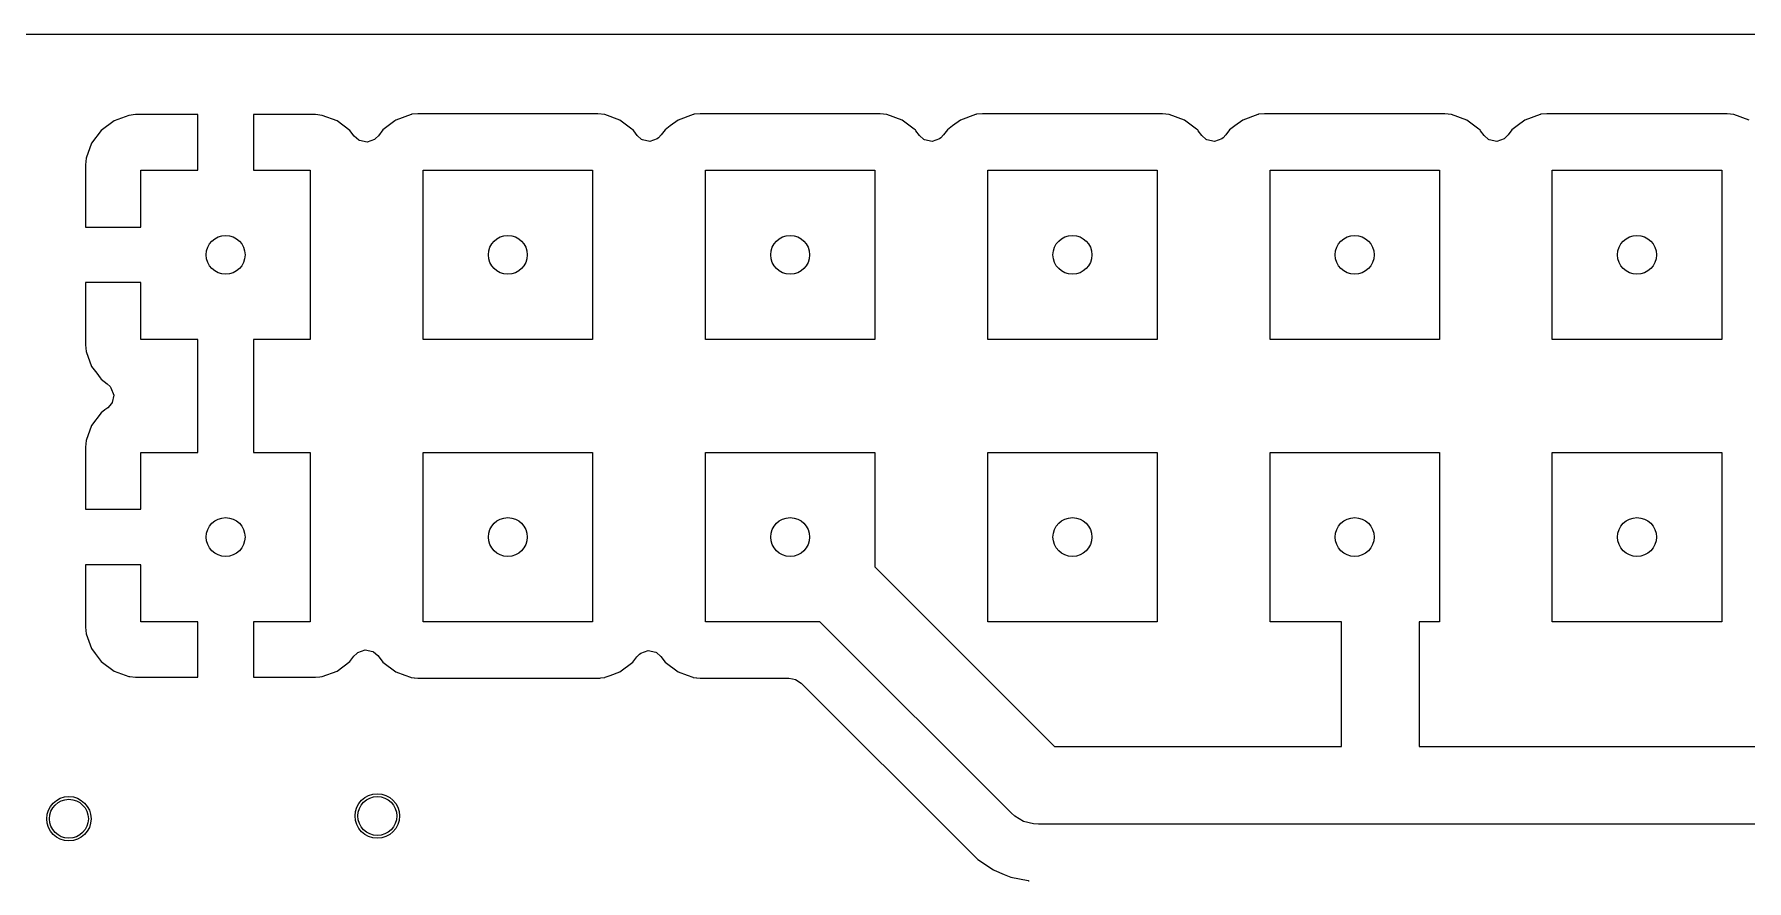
# Model space of a CAD drawing. Header units: inches. Extents: x -2.18 to 1.8, y 0.44 to 2.81.
# Drawn here: x -1.309 to -0.702, y 2.515 to 2.815 of the extents above; entities that cross this region are included whole.
import ezdxf

# ---------------------------------------------------------------- set-up
doc = ezdxf.new("R2010")
doc.units = ezdxf.units.IN
doc.header["$MEASUREMENT"] = 0
doc.layers.add('BLACK', color=250, linetype='CONTINUOUS')

msp = doc.modelspace()

# ---------------------------------------------------------------- linework, layer by layer
at = {"layer": 'BLACK', "linetype": 'CONTINUOUS'}
for p, q in [((-2.17418, 2.81459), (1.794, 2.81459)), ((-1.27501, 2.78585), (-1.28032, 2.78387)), ((-1.27267, 2.7861), (-1.27501, 2.78585)), ((-1.27501, 2.78585), (-1.27501, 2.78585)), ((-1.25063, 2.7861), (-1.27267, 2.7861)), ((-1.27267, 2.7861), (-1.27267, 2.7861)), ((-1.25063, 2.76642), (-1.25063, 2.7861)), ((-1.2089, 2.7861), (-1.23094, 2.7861)), ((-1.23094, 2.7861), (-1.23094, 2.76642)), ((-1.20656, 2.78585), (-1.2089, 2.7861)), ((-1.2089, 2.7861), (-1.2089, 2.7861)), ((-1.20126, 2.78387), (-1.20656, 2.78585)), ((-1.20656, 2.78585), (-1.20656, 2.78585)), ((-1.17509, 2.78618), (-1.18048, 2.78417)), ((-1.17498, 2.7862), (-1.17509, 2.78618)), ((-1.17483, 2.78621), (-1.17498, 2.7862)), ((-1.1727, 2.78644), (-1.17483, 2.78621)), ((-1.10887, 2.78644), (-1.1727, 2.78644)), ((-1.1727, 2.78644), (-1.1727, 2.78644)), ((-1.1727, 2.78644), (-1.1727, 2.78644)), ((-1.10649, 2.78618), (-1.10887, 2.78644)), ((-1.10887, 2.78644), (-1.10887, 2.78644)), ((-1.10887, 2.78644), (-1.10887, 2.78644)), ((-1.10109, 2.78417), (-1.10649, 2.78618)), ((-1.10649, 2.78618), (-1.10649, 2.78618)), ((-1.07509, 2.78618), (-1.08048, 2.78417)), ((-1.07498, 2.7862), (-1.07509, 2.78618)), ((-1.07483, 2.78621), (-1.07498, 2.7862)), ((-1.0727, 2.78644), (-1.07483, 2.78621)), ((-1.00887, 2.78644), (-1.0727, 2.78644)), ((-1.0727, 2.78644), (-1.0727, 2.78644)), ((-1.0727, 2.78644), (-1.0727, 2.78644)), ((-1.00649, 2.78618), (-1.00887, 2.78644)), ((-1.00887, 2.78644), (-1.00887, 2.78644)), ((-1.00887, 2.78644), (-1.00887, 2.78644)), ((-1.00109, 2.78417), (-1.00649, 2.78618)), ((-1.00649, 2.78618), (-1.00649, 2.78618)), ((-0.97509, 2.78618), (-0.98048, 2.78417)), ((-0.97498, 2.7862), (-0.97509, 2.78618)), ((-0.97483, 2.78621), (-0.97498, 2.7862)), ((-0.9727, 2.78644), (-0.97483, 2.78621)), ((-0.90887, 2.78644), (-0.9727, 2.78644)), ((-0.9727, 2.78644), (-0.9727, 2.78644)), ((-0.9727, 2.78644), (-0.9727, 2.78644)), ((-0.90649, 2.78618), (-0.90887, 2.78644)), ((-0.90887, 2.78644), (-0.90887, 2.78644)), ((-0.90887, 2.78644), (-0.90887, 2.78644)), ((-0.90109, 2.78417), (-0.90649, 2.78618)), ((-0.90649, 2.78618), (-0.90649, 2.78618)), ((-0.87509, 2.78618), (-0.88048, 2.78417)), ((-0.87498, 2.7862), (-0.87509, 2.78618)), ((-0.87483, 2.78621), (-0.87498, 2.7862)), ((-0.8727, 2.78644), (-0.87483, 2.78621)), ((-0.80887, 2.78644), (-0.8727, 2.78644)), ((-0.8727, 2.78644), (-0.8727, 2.78644)), ((-0.8727, 2.78644), (-0.8727, 2.78644)), ((-0.80649, 2.78618), (-0.80887, 2.78644)), ((-0.80887, 2.78644), (-0.80887, 2.78644)), ((-0.80887, 2.78644), (-0.80887, 2.78644)), ((-0.80109, 2.78417), (-0.80649, 2.78618)), ((-0.80649, 2.78618), (-0.80649, 2.78618)), ((-0.77509, 2.78618), (-0.78048, 2.78417)), ((-0.77498, 2.7862), (-0.77509, 2.78618)), ((-0.77483, 2.78621), (-0.77498, 2.7862)), ((-0.7727, 2.78644), (-0.77483, 2.78621)), ((-0.70887, 2.78644), (-0.7727, 2.78644)), ((-0.7727, 2.78644), (-0.7727, 2.78644)), ((-0.7727, 2.78644), (-0.7727, 2.78644)), ((-0.70649, 2.78618), (-0.70887, 2.78644)), ((-0.70887, 2.78644), (-0.70887, 2.78644)), ((-0.70887, 2.78644), (-0.70887, 2.78644)), ((-0.70109, 2.78417), (-0.70649, 2.78618)), ((-0.70649, 2.78618), (-0.70649, 2.78618)), ((-1.28485, 2.78048), (-1.28824, 2.77595)), ((-1.28032, 2.78387), (-1.28485, 2.78048)), ((-1.28485, 2.78048), (-1.28485, 2.78048)), ((-1.28032, 2.78387), (-1.28032, 2.78387)), ((-1.19673, 2.78048), (-1.20126, 2.78387)), ((-1.20126, 2.78387), (-1.20126, 2.78387)), ((-1.20126, 2.78387), (-1.20126, 2.78387)), ((-1.19673, 2.78048), (-1.19673, 2.78048)), ((-1.19525, 2.77851), (-1.19673, 2.78048)), ((-1.18667, 2.77861), (-1.18765, 2.77763)), ((-1.18509, 2.78072), (-1.18667, 2.77861)), ((-1.18088, 2.78387), (-1.18509, 2.78072)), ((-1.18509, 2.78072), (-1.18509, 2.78072)), ((-1.18048, 2.78417), (-1.18088, 2.78387)), ((-1.18088, 2.78387), (-1.18088, 2.78387)), ((-1.18048, 2.78417), (-1.18048, 2.78417)), ((-1.09684, 2.78098), (-1.10109, 2.78417)), ((-1.10109, 2.78417), (-1.10109, 2.78417)), ((-1.0967, 2.7809), (-1.09684, 2.78098)), ((-1.09659, 2.7808), (-1.0967, 2.7809)), ((-1.0964, 2.78066), (-1.09659, 2.7808)), ((-1.09622, 2.78037), (-1.0964, 2.78066)), ((-1.09498, 2.77871), (-1.09622, 2.78037)), ((-1.09341, 2.77735), (-1.09498, 2.77871)), ((-1.08646, 2.77889), (-1.08744, 2.77791)), ((-1.08509, 2.78072), (-1.08646, 2.77889)), ((-1.08324, 2.78211), (-1.08509, 2.78072)), ((-1.08509, 2.78072), (-1.08509, 2.78072)), ((-1.08509, 2.78072), (-1.08509, 2.78072)), ((-1.08048, 2.78417), (-1.08324, 2.78211)), ((-1.08048, 2.78417), (-1.08048, 2.78417)), ((-0.99684, 2.78098), (-1.00109, 2.78417)), ((-1.00109, 2.78417), (-1.00109, 2.78417)), ((-0.9967, 2.7809), (-0.99684, 2.78098)), ((-0.99659, 2.7808), (-0.9967, 2.7809)), ((-0.9964, 2.78066), (-0.99659, 2.7808)), ((-0.99622, 2.78037), (-0.9964, 2.78066)), ((-0.99498, 2.77871), (-0.99622, 2.78037)), ((-0.99341, 2.77735), (-0.99498, 2.77871)), ((-0.98646, 2.77889), (-0.98744, 2.77791)), ((-0.98509, 2.78072), (-0.98646, 2.77889)), ((-0.98324, 2.78211), (-0.98509, 2.78072)), ((-0.98509, 2.78072), (-0.98509, 2.78072)), ((-0.98509, 2.78072), (-0.98509, 2.78072)), ((-0.98048, 2.78417), (-0.98324, 2.78211)), ((-0.98048, 2.78417), (-0.98048, 2.78417)), ((-0.89684, 2.78098), (-0.90109, 2.78417)), ((-0.90109, 2.78417), (-0.90109, 2.78417)), ((-0.8967, 2.7809), (-0.89684, 2.78098)), ((-0.89659, 2.7808), (-0.8967, 2.7809)), ((-0.8964, 2.78066), (-0.89659, 2.7808)), ((-0.89622, 2.78037), (-0.8964, 2.78066)), ((-0.89498, 2.77871), (-0.89622, 2.78037)), ((-0.89341, 2.77735), (-0.89498, 2.77871)), ((-0.88646, 2.77889), (-0.88744, 2.77791)), ((-0.88509, 2.78072), (-0.88646, 2.77889)), ((-0.88324, 2.78211), (-0.88509, 2.78072)), ((-0.88509, 2.78072), (-0.88509, 2.78072)), ((-0.88509, 2.78072), (-0.88509, 2.78072)), ((-0.88048, 2.78417), (-0.88324, 2.78211)), ((-0.88048, 2.78417), (-0.88048, 2.78417)), ((-0.79684, 2.78098), (-0.80109, 2.78417)), ((-0.80109, 2.78417), (-0.80109, 2.78417)), ((-0.7967, 2.7809), (-0.79684, 2.78098)), ((-0.79659, 2.7808), (-0.7967, 2.7809)), ((-0.7964, 2.78066), (-0.79659, 2.7808)), ((-0.79622, 2.78037), (-0.7964, 2.78066)), ((-0.79498, 2.77871), (-0.79622, 2.78037)), ((-0.79341, 2.77735), (-0.79498, 2.77871)), ((-0.78646, 2.77889), (-0.78744, 2.77791)), ((-0.78509, 2.78072), (-0.78646, 2.77889)), ((-0.78324, 2.78211), (-0.78509, 2.78072)), ((-0.78509, 2.78072), (-0.78509, 2.78072)), ((-0.78509, 2.78072), (-0.78509, 2.78072)), ((-0.78048, 2.78417), (-0.78324, 2.78211)), ((-0.78048, 2.78417), (-0.78048, 2.78417)), ((-1.28824, 2.77595), (-1.29022, 2.77064)), ((-1.28824, 2.77595), (-1.28824, 2.77595)), ((-1.19519, 2.77843), (-1.19525, 2.77851)), ((-1.19362, 2.77707), (-1.19519, 2.77843)), ((-1.19335, 2.77692), (-1.19362, 2.77707)), ((-1.19067, 2.77634), (-1.19335, 2.77692)), ((-1.18809, 2.7773), (-1.19067, 2.77634)), ((-1.18765, 2.77763), (-1.18809, 2.7773)), ((-1.09314, 2.7772), (-1.09341, 2.77735)), ((-1.09046, 2.77662), (-1.09314, 2.7772)), ((-1.08788, 2.77758), (-1.09046, 2.77662)), ((-1.08744, 2.77791), (-1.08788, 2.77758)), ((-0.99314, 2.7772), (-0.99341, 2.77735)), ((-0.99046, 2.77662), (-0.99314, 2.7772)), ((-0.98788, 2.77758), (-0.99046, 2.77662)), ((-0.98744, 2.77791), (-0.98788, 2.77758)), ((-0.89314, 2.7772), (-0.89341, 2.77735)), ((-0.89046, 2.77662), (-0.89314, 2.7772)), ((-0.88788, 2.77758), (-0.89046, 2.77662)), ((-0.88744, 2.77791), (-0.88788, 2.77758)), ((-0.79314, 2.7772), (-0.79341, 2.77735)), ((-0.79046, 2.77662), (-0.79314, 2.7772)), ((-0.78788, 2.77758), (-0.79046, 2.77662)), ((-0.78744, 2.77791), (-0.78788, 2.77758)), ((-1.29022, 2.77064), (-1.29047, 2.7683)), ((-1.29047, 2.7683), (-1.29047, 2.7683)), ((-1.29047, 2.7683), (-1.29047, 2.74626)), ((-1.29022, 2.77064), (-1.29022, 2.77064)), ((-1.27079, 2.74626), (-1.27079, 2.76642)), ((-1.27079, 2.76642), (-1.25063, 2.76642)), ((-1.23094, 2.76642), (-1.21079, 2.76642)), ((-1.21079, 2.76642), (-1.21079, 2.70642)), ((-1.17079, 2.70642), (-1.17079, 2.76642)), ((-1.17079, 2.76642), (-1.11079, 2.76642)), ((-1.11079, 2.76642), (-1.11079, 2.70642)), ((-1.07079, 2.70642), (-1.07079, 2.76642)), ((-1.07079, 2.76642), (-1.01079, 2.76642)), ((-1.01079, 2.76642), (-1.01079, 2.70642)), ((-0.97079, 2.70642), (-0.97079, 2.76642)), ((-0.97079, 2.76642), (-0.91079, 2.76642)), ((-0.91079, 2.76642), (-0.91079, 2.70642)), ((-0.87079, 2.70642), (-0.87079, 2.76642)), ((-0.87079, 2.76642), (-0.81079, 2.76642)), ((-0.81079, 2.76642), (-0.81079, 2.70642)), ((-0.77079, 2.70642), (-0.77079, 2.76642)), ((-0.77079, 2.76642), (-0.71079, 2.76642)), ((-0.71079, 2.76642), (-0.71079, 2.70642)), ((-1.29047, 2.74626), (-1.27079, 2.74626)), ((-1.29047, 2.72657), (-1.29047, 2.70453)), ((-1.27079, 2.72657), (-1.29047, 2.72657)), ((-1.27079, 2.70642), (-1.27079, 2.72657)), ((-1.25063, 2.70642), (-1.27079, 2.70642)), ((-1.25063, 2.66642), (-1.25063, 2.70642)), ((-1.21079, 2.70642), (-1.23094, 2.70642)), ((-1.23094, 2.70642), (-1.23094, 2.66642)), ((-1.11079, 2.70642), (-1.17079, 2.70642)), ((-1.01079, 2.70642), (-1.07079, 2.70642)), ((-0.91079, 2.70642), (-0.97079, 2.70642)), ((-0.81079, 2.70642), (-0.87079, 2.70642)), ((-0.71079, 2.70642), (-0.77079, 2.70642)), ((-1.29047, 2.70453), (-1.29022, 2.70219)), ((-1.29022, 2.70219), (-1.29022, 2.70219)), ((-1.29022, 2.70219), (-1.29022, 2.70219)), ((-1.29022, 2.70219), (-1.28824, 2.69689)), ((-1.28824, 2.69689), (-1.28824, 2.69689)), ((-1.28824, 2.69689), (-1.28646, 2.69451)), ((-1.28646, 2.69451), (-1.28521, 2.69284)), ((-1.28521, 2.69284), (-1.28485, 2.69235)), ((-1.28485, 2.69235), (-1.2827, 2.69075)), ((-1.2827, 2.69075), (-1.28172, 2.68976)), ((-1.28172, 2.68976), (-1.28139, 2.68933)), ((-1.28139, 2.68933), (-1.28043, 2.68675)), ((-1.28252, 2.68222), (-1.28354, 2.68146)), ((-1.28116, 2.68379), (-1.28252, 2.68222)), ((-1.28101, 2.68406), (-1.28116, 2.68379)), ((-1.28043, 2.68675), (-1.28101, 2.68406)), ((-1.28824, 2.67595), (-1.29022, 2.67064)), ((-1.28485, 2.68048), (-1.28824, 2.67595)), ((-1.28824, 2.67595), (-1.28824, 2.67595)), ((-1.28354, 2.68146), (-1.28485, 2.68048)), ((-1.28485, 2.68048), (-1.28485, 2.68048)), ((-1.28485, 2.68048), (-1.28485, 2.68048)), ((-1.29022, 2.67064), (-1.29047, 2.6683)), ((-1.29022, 2.67064), (-1.29022, 2.67064)), ((-1.29047, 2.6683), (-1.29047, 2.6683)), ((-1.29047, 2.6683), (-1.29047, 2.64626)), ((-1.27079, 2.64626), (-1.27079, 2.66642)), ((-1.27079, 2.66642), (-1.25063, 2.66642)), ((-1.23094, 2.66642), (-1.21079, 2.66642)), ((-1.21079, 2.66642), (-1.21079, 2.60642)), ((-1.17079, 2.60642), (-1.17079, 2.66642)), ((-1.17079, 2.66642), (-1.11079, 2.66642)), ((-1.11079, 2.66642), (-1.11079, 2.60642)), ((-1.07079, 2.60642), (-1.07079, 2.66642)), ((-1.07079, 2.66642), (-1.01079, 2.66642)), ((-1.01079, 2.66642), (-1.01079, 2.6259)), ((-0.97079, 2.60642), (-0.97079, 2.66642)), ((-0.97079, 2.66642), (-0.91079, 2.66642)), ((-0.91079, 2.66642), (-0.91079, 2.60642)), ((-0.87079, 2.60642), (-0.87079, 2.66642)), ((-0.87079, 2.66642), (-0.81079, 2.66642)), ((-0.81079, 2.66642), (-0.81079, 2.60642)), ((-0.77079, 2.60642), (-0.77079, 2.66642)), ((-0.77079, 2.66642), (-0.71079, 2.66642)), ((-0.71079, 2.66642), (-0.71079, 2.60642)), ((-1.29047, 2.64626), (-1.27079, 2.64626)), ((-1.29047, 2.62657), (-1.29047, 2.60453)), ((-1.27079, 2.62657), (-1.29047, 2.62657)), ((-1.27079, 2.60642), (-1.27079, 2.62657)), ((-1.01079, 2.6259), (-0.94709, 2.5622)), ((-1.29047, 2.60453), (-1.29022, 2.60219)), ((-1.25063, 2.60642), (-1.27079, 2.60642)), ((-1.25063, 2.58673), (-1.25063, 2.60642)), ((-1.21079, 2.60642), (-1.23094, 2.60642)), ((-1.23094, 2.60642), (-1.23094, 2.58673)), ((-1.11079, 2.60642), (-1.17079, 2.60642)), ((-1.03027, 2.60642), (-1.07079, 2.60642)), ((-0.96254, 2.53868), (-1.03027, 2.60642)), ((-0.91079, 2.60642), (-0.97079, 2.60642)), ((-0.84551, 2.60642), (-0.87079, 2.60642)), ((-0.84551, 2.5622), (-0.84551, 2.60642)), ((-0.81079, 2.60642), (-0.81795, 2.60642)), ((-0.81795, 2.60642), (-0.81795, 2.5622)), ((-0.71079, 2.60642), (-0.77079, 2.60642)), ((-1.29022, 2.60219), (-1.29022, 2.60219)), ((-1.29022, 2.60219), (-1.29022, 2.60219)), ((-1.29022, 2.60219), (-1.28824, 2.59689)), ((-1.28824, 2.59689), (-1.28824, 2.59689)), ((-1.28824, 2.59689), (-1.28699, 2.59521)), ((-1.28699, 2.59521), (-1.28485, 2.59235)), ((-1.28485, 2.59235), (-1.28485, 2.59235)), ((-1.28485, 2.59235), (-1.28485, 2.59235)), ((-1.28485, 2.59235), (-1.28032, 2.58896)), ((-1.20126, 2.58896), (-1.19673, 2.59235)), ((-1.19673, 2.59235), (-1.19533, 2.59422)), ((-1.19673, 2.59235), (-1.19673, 2.59235)), ((-1.19533, 2.59422), (-1.19434, 2.59521)), ((-1.19434, 2.59521), (-1.19391, 2.59553)), ((-1.19391, 2.59553), (-1.19133, 2.5965)), ((-1.19133, 2.5965), (-1.18864, 2.59591)), ((-1.18864, 2.59591), (-1.18837, 2.59576)), ((-1.18837, 2.59576), (-1.1868, 2.59441)), ((-1.1868, 2.59441), (-1.18637, 2.59382)), ((-1.18637, 2.59382), (-1.18509, 2.59212)), ((-1.18509, 2.59212), (-1.18509, 2.59212)), ((-1.18509, 2.59212), (-1.18509, 2.59212)), ((-1.18509, 2.59212), (-1.18048, 2.58867)), ((-1.10109, 2.58867), (-1.09649, 2.59212)), ((-1.09649, 2.59212), (-1.09512, 2.59395)), ((-1.09512, 2.59395), (-1.09413, 2.59493)), ((-1.09413, 2.59493), (-1.0937, 2.59526)), ((-1.0937, 2.59526), (-1.09112, 2.59622)), ((-1.09112, 2.59622), (-1.08843, 2.59563)), ((-1.08843, 2.59563), (-1.08816, 2.59549)), ((-1.08816, 2.59549), (-1.08659, 2.59413)), ((-1.08659, 2.59413), (-1.08509, 2.59212)), ((-1.08509, 2.59212), (-1.08509, 2.59212)), ((-1.08509, 2.59212), (-1.08509, 2.59212)), ((-1.08509, 2.59212), (-1.08048, 2.58867)), ((-1.28032, 2.58896), (-1.28032, 2.58896)), ((-1.28032, 2.58896), (-1.27501, 2.58698)), ((-1.27501, 2.58698), (-1.27501, 2.58698)), ((-1.27501, 2.58698), (-1.27475, 2.58696)), ((-1.27475, 2.58696), (-1.27267, 2.58673)), ((-1.27267, 2.58673), (-1.27267, 2.58673)), ((-1.27267, 2.58673), (-1.27267, 2.58673)), ((-1.27267, 2.58673), (-1.25063, 2.58673)), ((-1.23094, 2.58673), (-1.2089, 2.58673)), ((-1.2089, 2.58673), (-1.20742, 2.58689)), ((-1.2089, 2.58673), (-1.2089, 2.58673)), ((-1.2089, 2.58673), (-1.2089, 2.58673)), ((-1.20742, 2.58689), (-1.20656, 2.58698)), ((-1.20656, 2.58698), (-1.20126, 2.58896)), ((-1.20656, 2.58698), (-1.20656, 2.58698)), ((-1.20126, 2.58896), (-1.20126, 2.58896)), ((-1.18048, 2.58867), (-1.17724, 2.58746)), ((-1.17724, 2.58746), (-1.1753, 2.58673)), ((-1.1753, 2.58673), (-1.17509, 2.58665)), ((-1.17509, 2.58665), (-1.17401, 2.58654)), ((-1.17401, 2.58654), (-1.17401, 2.58654)), ((-1.17401, 2.58654), (-1.17385, 2.58652)), ((-1.17385, 2.58652), (-1.1727, 2.5864)), ((-1.1727, 2.5864), (-1.1727, 2.5864)), ((-1.1727, 2.5864), (-1.1727, 2.5864)), ((-1.1727, 2.5864), (-1.1727, 2.5864)), ((-1.1727, 2.5864), (-1.10887, 2.5864)), ((-1.10887, 2.5864), (-1.10824, 2.58647)), ((-1.10887, 2.5864), (-1.10887, 2.5864)), ((-1.10887, 2.5864), (-1.10887, 2.5864)), ((-1.10887, 2.5864), (-1.10887, 2.5864)), ((-1.10887, 2.5864), (-1.10887, 2.5864)), ((-1.10824, 2.58647), (-1.10781, 2.58651)), ((-1.10781, 2.58651), (-1.10649, 2.58665)), ((-1.10781, 2.58651), (-1.10781, 2.58651)), ((-1.10781, 2.58651), (-1.10781, 2.58651)), ((-1.10649, 2.58665), (-1.10628, 2.58673)), ((-1.10628, 2.58673), (-1.10454, 2.58738)), ((-1.10454, 2.58738), (-1.10109, 2.58867)), ((-1.08048, 2.58867), (-1.07724, 2.58746)), ((-1.07724, 2.58746), (-1.0753, 2.58673)), ((-1.0753, 2.58673), (-1.07509, 2.58665)), ((-1.07509, 2.58665), (-1.07401, 2.58654)), ((-1.07401, 2.58654), (-1.07401, 2.58654)), ((-1.07401, 2.58654), (-1.07385, 2.58652)), ((-1.07385, 2.58652), (-1.0727, 2.5864)), ((-1.0727, 2.5864), (-1.0727, 2.5864)), ((-1.0727, 2.5864), (-1.0727, 2.5864)), ((-1.0727, 2.5864), (-1.0727, 2.5864)), ((-1.0727, 2.5864), (-1.04129, 2.5864)), ((-1.04129, 2.5864), (-1.03992, 2.5862)), ((-1.03992, 2.5862), (-1.03892, 2.58591)), ((-1.03892, 2.58591), (-1.03685, 2.58468)), ((-1.03685, 2.58468), (-0.97926, 2.52709)), ((-0.94709, 2.5622), (-0.84551, 2.5622)), ((-0.81795, 2.5622), (-0.46559, 2.5622)), ((-0.96118, 2.53749), (-0.96254, 2.53868)), ((-0.95807, 2.53569), (-0.96118, 2.53749)), ((-0.95459, 2.53476), (-0.95807, 2.53569)), ((-0.9528, 2.53465), (-0.95459, 2.53476)), ((-0.83173, 2.53465), (-0.9528, 2.53465)), ((-0.4723, 2.53465), (-0.83173, 2.53465)), ((-0.97926, 2.52709), (-0.97926, 2.52709)), ((-0.97926, 2.52709), (-0.97434, 2.52217)), ((-0.97434, 2.52217), (-0.97434, 2.52217)), ((-0.97434, 2.52217), (-0.96881, 2.51847)), ((-0.96881, 2.51847), (-0.9688, 2.51847)), ((-0.9688, 2.51847), (-0.9688, 2.51847)), ((-0.9688, 2.51847), (-0.9685, 2.51835)), ((-0.9685, 2.51835), (-0.96503, 2.51691)), ((-0.96503, 2.51691), (-0.96503, 2.51691)), ((-0.96503, 2.51691), (-0.96265, 2.51592)), ((-0.96265, 2.51592), (-0.95643, 2.51469)), ((-0.95643, 2.51469), (-0.95632, 2.51466)), ((-0.95632, 2.51466), (-0.95612, 2.51463))]:
    msp.add_line(p, q, dxfattribs=at)
at = {"layer": 'BLACK'}
for centre, radius in [((-1.24079, 2.73642), 0.00689), ((-1.14079, 2.73642), 0.00689), ((-1.04079, 2.73642), 0.00689), ((-0.94079, 2.73642), 0.00689), ((-0.84079, 2.73642), 0.00689), ((-0.74079, 2.73642), 0.00689), ((-1.24079, 2.63642), 0.00689), ((-1.14079, 2.63642), 0.00689), ((-1.04079, 2.63642), 0.00689), ((-0.94079, 2.63642), 0.00689), ((-0.84079, 2.63642), 0.00689), ((-0.74079, 2.63642), 0.00689), ((-1.2963, 2.53661), 0.00787), ((-1.18705, 2.5376), 0.00787)]:
    msp.add_circle(centre, radius, dxfattribs=at)
at = {"layer": 'WHITE'}
for centre in [(-1.24079, 2.73642), (-1.14079, 2.73642), (-1.04079, 2.73642), (-0.94079, 2.73642), (-0.84079, 2.73642), (-0.74079, 2.73642), (-1.24079, 2.63642), (-1.14079, 2.63642), (-1.04079, 2.63642), (-0.94079, 2.63642), (-0.84079, 2.63642), (-0.74079, 2.63642), (-1.2963, 2.53661), (-1.18705, 2.5376)]:
    msp.add_circle(centre, 0.00689, dxfattribs=at)

doc.saveas('drawing.dxf')
